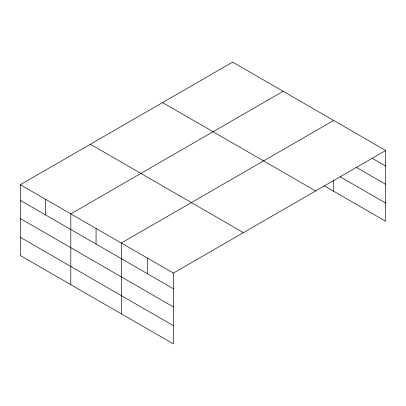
<?xml version="1.0" encoding="UTF-8"?>
<svg xmlns="http://www.w3.org/2000/svg" width="406" height="406" viewBox="0 0 406 406"><rect width="100%" height="100%" fill="white"/><g stroke="black" fill="none" stroke-linecap="round" stroke-linejoin="round"><path stroke-width="0.61" d="M385.7 150.494L232.638 62.123L20.3 184.715L20.3 255.506L173.362 343.877L173.362 273.086L385.7 150.494L385.7 221.285L324.323 185.852M283.149 91.284L70.811 213.876L70.811 284.672M333.656 120.445L121.323 243.037L121.323 313.833M372.15 158.284L385.7 166.11M356.427 167.414L385.7 184.319M340.162 176.788L385.7 203.076M162.567 102.576L315.629 190.947M90.371 144.257L243.433 232.628M20.3 184.715L173.362 273.086M20.3 200.331L173.362 288.702M20.3 218.54L173.362 306.911M20.3 237.297L173.362 325.668M333.656 179.939L333.656 191.241M147.342 258.059L147.342 273.674M96.065 228.456L96.065 244.072M45.553 199.295L45.553 214.911"/></g></svg>
